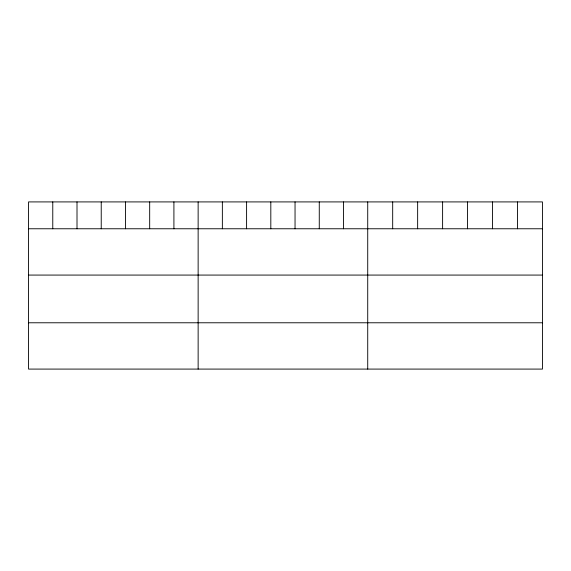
<?xml version="1.0" encoding="UTF-8"?>
<svg xmlns="http://www.w3.org/2000/svg" width="571" height="571" viewBox="0 0 571 571"><rect width="100%" height="100%" fill="white"/><g stroke="black" fill="none" stroke-linecap="round" stroke-linejoin="round"><path stroke-width="0.86" d="M542.45 228.764L542.45 369.087L28.55 369.087L28.55 201.913L542.45 201.913L542.45 228.764L28.55 228.764M28.55 275.072L542.45 275.072M28.55 322.779L542.45 322.779M517.49 201.913L517.49 228.764M492.53 201.913L492.53 228.764M467.57 201.913L467.57 228.764M442.604 201.913L442.604 228.764M417.644 201.913L417.644 228.764M392.684 201.913L392.684 228.764M367.724 201.913L367.724 369.087M343.499 201.913L343.499 228.764M319.268 201.913L319.268 228.764M295.043 201.913L295.043 228.764M270.818 201.913L270.818 228.764M246.593 201.913L246.593 228.764M222.362 201.913L222.362 228.764M198.137 201.913L198.137 369.087M173.912 201.913L173.912 228.764M149.681 201.913L149.681 228.764M125.456 201.913L125.456 228.764M101.231 201.913L101.231 228.764M77.006 201.913L77.006 228.764M52.775 201.913L52.775 228.764"/></g></svg>
